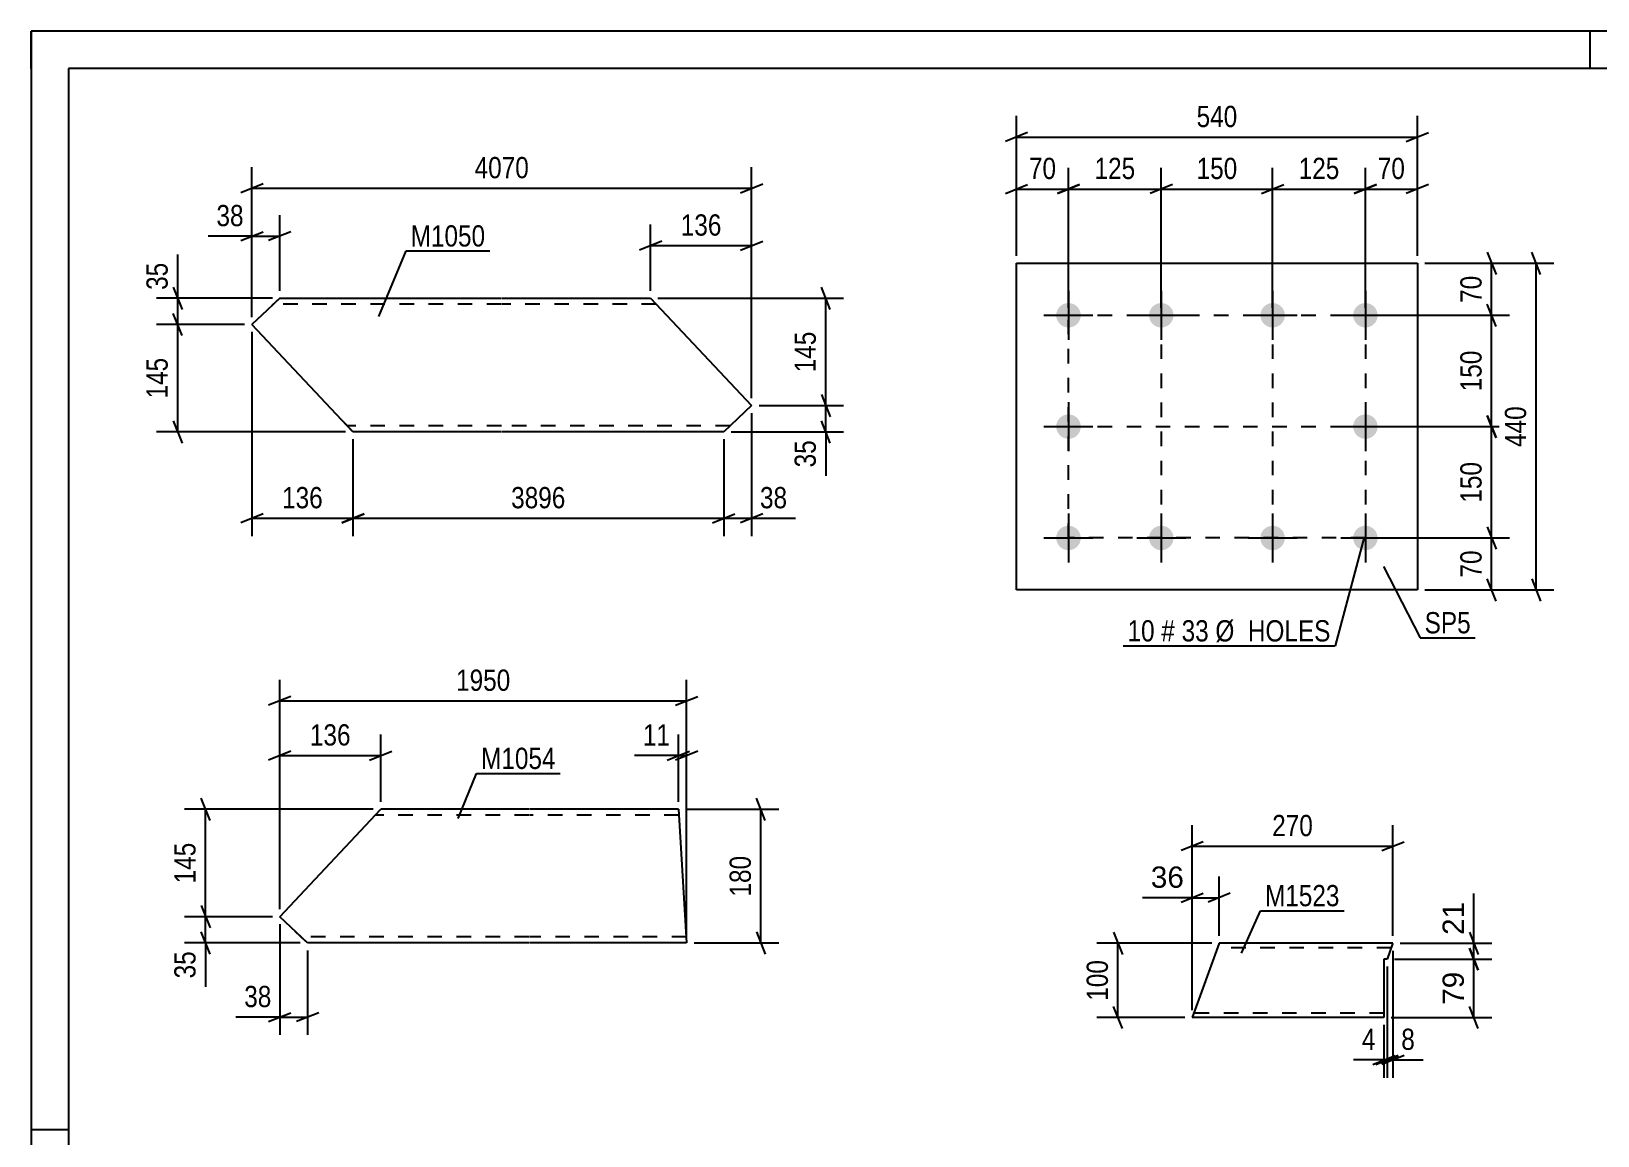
# Model space of a CAD drawing. Header units: millimetres. Extents: x 0 to 420, y 0 to 297.
# Drawn here: x 0 to 211, y 148.2 to 297 of the extents above; entities that cross this region are included whole.
import ezdxf

# ---------------------------------------------------------------- set-up
doc = ezdxf.new("R2010")
doc.units = ezdxf.units.MM
doc.linetypes.add('DXK_LINE_DOT2', pattern=[3.9198, 1.9599, -1.9599])
doc.styles.add('Arial', font='ARIAL.TTF', dxfattribs={"height": 0.2})
doc.styles.add('Arial Narrow', font='ARIALN.TTF', dxfattribs={"height": 0.2})

# ---------------------------------------------------------------- blocks, each defined once
blk = doc.blocks.new('Unknown-348431571-1163')
at = {"color": 5, "linetype": 'Continuous'}
for p, q in [((420, 297), (0, 297)), ((0, 297), (0, 0)), ((0, 292), (0, 297)), ((210, 292), (210, 297)), ((415, 292), (5, 292)), ((5, 292), (5, 5)), ((5, 149), (0, 149))]:
    blk.add_line(p, q, dxfattribs=at)
blk = doc.blocks.new('Part-348431571-19611 - 19609')
at = {"color": 2, "linetype": 'Continuous'}
for p, q in [((33.47, 261.04), (31.77, 259.44)), ((33.47, 261.04), (63.32, 261.04)), ((63.42, 261.04), (83.42, 261.04)), ((83.42, 261.04), (97.03, 246.58)), ((31.77, 259.44), (29.72, 257.51)), ((41.82, 244.64), (29.72, 257.51)), ((97.03, 246.58), (93.27, 243.04)), ((43.32, 243.04), (41.82, 244.64)), ((63.32, 243.04), (43.32, 243.04)), ((93.27, 243.04), (63.42, 243.04))]:
    blk.add_line(p, q, dxfattribs=at)
at = {"color": 7, "linetype": 'DXK_LINE_DOT2'}
for p, q in [((33.47, 261.04), (32.42, 260.06)), ((63.32, 260.24), (32.62, 260.24)), ((84.18, 260.24), (63.42, 260.24)), ((43.21, 243.17), (41.82, 244.64)), ((63.32, 243.84), (42.57, 243.84)), ((94.13, 243.84), (63.42, 243.84))]:
    blk.add_line(p, q, dxfattribs=at)
blk = doc.blocks.new('Part-348431571-19620 - 19619')
at = {"color": 2, "linetype": 'Continuous'}
for p, q in [((33.47, 177.73), (47.07, 192.2)), ((67.07, 192.2), (47.07, 192.2)), ((87.17, 192.2), (67.17, 192.2)), ((87.17, 192.2), (88.28, 174.2)), ((37.22, 174.2), (33.47, 177.73)), ((67.07, 174.2), (37.22, 174.2)), ((88.28, 174.2), (67.17, 174.2))]:
    blk.add_line(p, q, dxfattribs=at)
at = {"color": 7, "linetype": 'DXK_LINE_DOT2'}
for p, q in [((67.07, 191.4), (46.32, 191.4)), ((87.22, 191.4), (67.17, 191.4)), ((35.52, 175.8), (37.22, 174.2)), ((67.07, 175), (36.37, 175)), ((88.23, 175), (67.17, 175)), ((88.23, 175), (88.23, 175.06))]:
    blk.add_line(p, q, dxfattribs=at)
blk = doc.blocks.new('Part-348431571-19719 - 19718')
at = {"color": 2, "linetype": 'Continuous'}
for p, q in [((132.72, 221.75), (132.72, 265.75)), ((132.72, 265.75), (186.72, 265.75)), ((186.72, 265.75), (186.72, 221.75)), ((186.72, 221.75), (132.72, 221.75))]:
    blk.add_line(p, q, dxfattribs=at)
blk = doc.blocks.new('Bolt-348431571-19720 - 19718')
at = {"linetype": 'Continuous'}
for points in [[(139.72, 260.4, -1), (139.72, 257.1, -1)], [(152.22, 260.4, -1), (152.22, 257.1, -1)], [(167.22, 260.4, -1), (167.22, 257.1, -1)], [(179.72, 260.4, -1), (179.72, 257.1, -1)], [(139.72, 245.4, -1), (139.72, 242.1, -1)], [(179.72, 245.4, -1), (179.72, 242.1, -1)], [(139.72, 230.4, -1), (139.72, 227.1, -1)], [(152.22, 230.4, -1), (152.22, 227.1, -1)], [(167.22, 230.4, -1), (167.22, 227.1, -1)], [(179.72, 230.4, -1), (179.72, 227.1, -1)]]:
    blk.add_hatch(color=1, dxfattribs=at).paths.add_polyline_path(points)
at = {"color": 1, "linetype": 'Continuous'}
for p, q in [((139.72, 262.05), (139.72, 255.45)), ((152.22, 262.05), (152.22, 255.45)), ((167.22, 262.05), (167.22, 255.45)), ((179.72, 262.05), (179.72, 255.45)), ((136.42, 258.75), (143.02, 258.75)), ((148.92, 258.75), (155.52, 258.75)), ((163.92, 258.75), (170.52, 258.75)), ((176.42, 258.75), (183.02, 258.75)), ((139.72, 247.05), (139.72, 240.45)), ((179.72, 247.05), (179.72, 240.45)), ((136.42, 243.75), (143.02, 243.75)), ((176.42, 243.75), (183.02, 243.75)), ((139.72, 232.05), (139.72, 225.45)), ((152.22, 232.05), (152.22, 225.45)), ((167.22, 232.05), (167.22, 225.45)), ((179.72, 232.05), (179.72, 225.45)), ((136.42, 228.75), (143.02, 228.75)), ((148.92, 228.75), (155.52, 228.75)), ((163.92, 228.75), (170.52, 228.75)), ((176.42, 228.75), (183.02, 228.75))]:
    blk.add_line(p, q, dxfattribs=at)
blk = doc.blocks.new('Part-348431571-19808 - 19807')
at = {"color": 2, "linetype": 'Continuous'}
for p, q in [((160.02, 174.15), (156.38, 164.15)), ((183.42, 174.15), (160.02, 174.15)), ((183.39, 174.06), (182.64, 172.01)), ((183.42, 174.15), (183.39, 174.06)), ((182.64, 172.01), (182.21, 172.01)), ((182.21, 172.01), (182.21, 164.15)), ((182.21, 164.15), (156.38, 164.15))]:
    blk.add_line(p, q, dxfattribs=at)
at = {"color": 7, "linetype": 'DXK_LINE_DOT2'}
for p, q in [((183.2, 173.55), (159.8, 173.55)), ((156.6, 164.75), (156.61, 164.8)), ((182.21, 164.75), (156.6, 164.75))]:
    blk.add_line(p, q, dxfattribs=at)
blk = doc.blocks.new('Rectangle-348431571-21587 - 19718')
at = {"color": 1, "linetype": 'DXK_LINE_DOT2'}
blk.add_lwpolyline([(139.72, 258.75), (179.72, 258.75), (179.72, 228.75), (139.72, 228.75), (139.72, 258.75)], close=True, dxfattribs=at)
blk = doc.blocks.new('Line-348431571-21617 - 19718')
at = {"color": 1, "linetype": 'DXK_LINE_DOT2'}
blk.add_line((139.72, 243.75), (179.72, 243.75), dxfattribs=at)
blk = doc.blocks.new('Line-348431571-21624 - 19718')
at = {"color": 1, "linetype": 'DXK_LINE_DOT2'}
blk.add_line((152.22, 258.75), (152.22, 228.75), dxfattribs=at)
blk = doc.blocks.new('Line-348431571-21631 - 19718')
at = {"color": 1, "linetype": 'DXK_LINE_DOT2'}
blk.add_line((167.22, 258.75), (167.22, 228.75), dxfattribs=at)
blk = doc.blocks.new('StraightDimension-348431571-19889 - 19609')
at = {"color": 7, "linetype": 'Continuous'}
for p, q in [((106.43, 248.08), (107.63, 245.08)), ((98.03, 246.58), (109.43, 246.58)), ((107.03, 243.04), (107.03, 246.58)), ((94.27, 243.04), (109.43, 243.04)), ((107.63, 241.54), (106.43, 244.54))]:
    blk.add_line(p, q, dxfattribs=at)
at = {"color": 0}
blk.add_wipeout([(106.28, 242.52), (102.08, 242.52), (102.08, 237.66), (106.28, 237.66)], dxfattribs=at)
at = {"color": 7, "linetype": 'Continuous'}
blk.add_line((107.03, 243.04), (107.03, 237.14), dxfattribs=at)
blk.add_line((107.03, 243.04), (107.03, 237.14), dxfattribs=at)
at = {"color": 3, "style": 'Arial Narrow'}
blk.add_text('35', height=2.863, rotation=90.0002, dxfattribs=at).set_placement((105.68, 238.26))
blk = doc.blocks.new('StraightDimension-348431571-19881 - 19609')
at = {"color": 7, "linetype": 'Continuous'}
for p, q in [((28.72, 257.51), (16.87, 257.51)), ((20.32, 256.01), (19.12, 259.01)), ((19.72, 243.04), (19.72, 257.51)), ((42.32, 243.04), (16.87, 243.04)), ((19.12, 244.54), (20.32, 241.54))]:
    blk.add_line(p, q, dxfattribs=at)
at = {"color": 0}
blk.add_wipeout([(18.97, 253.62), (14.77, 253.62), (14.77, 246.94), (18.97, 246.94)], dxfattribs=at)
at = {"color": 3, "style": 'Arial Narrow'}
blk.add_text('145', height=2.863, rotation=90.0002, dxfattribs=at).set_placement((18.37, 247.54))
blk = doc.blocks.new('StraightDimension-348431571-19876 - 19609')
at = {"color": 7, "linetype": 'Continuous'}
for p, q in [((29.72, 258.51), (29.72, 272.25)), ((33.47, 262.04), (33.47, 272.25)), ((28.22, 268.8), (31.22, 270)), ((29.72, 269.4), (33.47, 269.4)), ((34.97, 270), (31.97, 268.8))]:
    blk.add_line(p, q, dxfattribs=at)
at = {"color": 0}
blk.add_wipeout([(29.19, 270.15), (29.19, 274.35), (24.34, 274.35), (24.34, 270.15)], dxfattribs=at)
at = {"color": 7, "linetype": 'Continuous'}
blk.add_line((29.72, 269.4), (23.81, 269.4), dxfattribs=at)
blk.add_line((29.72, 269.4), (23.81, 269.4), dxfattribs=at)
at = {"color": 3, "style": 'Arial Narrow'}
blk.add_text('38', height=2.863, dxfattribs=at).set_placement((24.94, 270.75))
blk = doc.blocks.new('StraightDimension-348431571-19888 - 19609')
at = {"color": 7, "linetype": 'Continuous'}
for p, q in [((107.63, 259.54), (106.43, 262.54)), ((84.42, 261.04), (109.43, 261.04)), ((107.03, 246.58), (107.03, 261.04)), ((106.43, 248.08), (107.63, 245.08)), ((98.03, 246.58), (109.43, 246.58))]:
    blk.add_line(p, q, dxfattribs=at)
at = {"color": 0}
blk.add_wipeout([(106.28, 257.15), (102.08, 257.15), (102.08, 250.47), (106.28, 250.47)], dxfattribs=at)
at = {"color": 3, "style": 'Arial Narrow'}
blk.add_text('145', height=2.863, rotation=90.0002, dxfattribs=at).set_placement((105.68, 251.07))
blk = doc.blocks.new('StraightDimension-348431571-22490 - 19609')
at = {"color": 7, "linetype": 'Continuous'}
for p, q in [((43.32, 242.04), (43.32, 229)), ((93.27, 242.04), (93.27, 229)), ((44.82, 232), (41.82, 230.8)), ((43.32, 231.4), (93.27, 231.4)), ((91.77, 230.8), (94.77, 232))]:
    blk.add_line(p, q, dxfattribs=at)
at = {"color": 0}
blk.add_wipeout([(72.56, 232.15), (72.56, 236.35), (64.04, 236.35), (64.04, 232.15)], dxfattribs=at)
at = {"color": 3, "style": 'Arial Narrow'}
blk.add_text('3896', height=2.863, dxfattribs=at).set_placement((64.64, 232.75))
blk = doc.blocks.new('StraightDimension-348431571-19880 - 19609')
at = {"color": 7, "linetype": 'Continuous'}
for p, q in [((19.12, 262.54), (20.32, 259.54)), ((32.47, 261.04), (16.87, 261.04)), ((19.72, 257.51), (19.72, 261.04)), ((28.72, 257.51), (16.87, 257.51)), ((20.32, 256.01), (19.12, 259.01))]:
    blk.add_line(p, q, dxfattribs=at)
at = {"color": 0}
blk.add_wipeout([(18.97, 266.43), (14.77, 266.43), (14.77, 261.57), (18.97, 261.57)], dxfattribs=at)
at = {"color": 7, "linetype": 'Continuous'}
blk.add_line((19.72, 261.04), (19.72, 266.95), dxfattribs=at)
blk.add_line((19.72, 261.04), (19.72, 266.95), dxfattribs=at)
at = {"color": 3, "style": 'Arial Narrow'}
blk.add_text('35', height=2.863, rotation=90.0002, dxfattribs=at).set_placement((18.37, 262.17))
blk = doc.blocks.new('StraightDimension-348431571-19872 - 19609')
at = {"color": 7, "linetype": 'Continuous'}
for p, q in [((83.42, 262.04), (83.42, 270.98)), ((97.03, 247.58), (97.03, 270.98)), ((84.92, 268.73), (81.92, 267.53)), ((83.42, 268.13), (97.03, 268.13)), ((95.53, 267.53), (98.53, 268.73))]:
    blk.add_line(p, q, dxfattribs=at)
at = {"color": 0}
blk.add_wipeout([(93.57, 268.88), (93.57, 273.08), (86.89, 273.08), (86.89, 268.88)], dxfattribs=at)
at = {"color": 3, "style": 'Arial Narrow'}
blk.add_text('136', height=2.863, dxfattribs=at).set_placement((87.49, 269.48))
blk = doc.blocks.new('StraightDimension-348431571-19896 - 19609')
at = {"color": 7, "linetype": 'Continuous'}
for p, q in [((29.72, 258.51), (29.72, 278.71)), ((97.03, 247.58), (97.03, 278.71)), ((31.22, 276.46), (28.22, 275.26)), ((95.53, 275.26), (98.53, 276.46)), ((29.72, 275.86), (97.03, 275.86))]:
    blk.add_line(p, q, dxfattribs=at)
at = {"color": 0}
blk.add_wipeout([(67.63, 276.61), (67.63, 280.81), (59.12, 280.81), (59.12, 276.61)], dxfattribs=at)
at = {"color": 3, "style": 'Arial Narrow'}
blk.add_text('4070', height=2.863, dxfattribs=at).set_placement((59.72, 277.21))
blk = doc.blocks.new('StraightDimension-348431571-22489 - 19609')
at = {"color": 7, "linetype": 'Continuous'}
for p, q in [((97.03, 245.58), (97.03, 229)), ((93.27, 242.04), (93.27, 229)), ((91.77, 230.8), (94.77, 232)), ((93.27, 231.4), (97.03, 231.4)), ((98.53, 232), (95.53, 230.8))]:
    blk.add_line(p, q, dxfattribs=at)
at = {"color": 0}
blk.add_wipeout([(102.41, 232.15), (102.41, 236.35), (97.56, 236.35), (97.56, 232.15)], dxfattribs=at)
at = {"color": 7, "linetype": 'Continuous'}
blk.add_line((97.03, 231.4), (102.94, 231.4), dxfattribs=at)
blk.add_line((97.03, 231.4), (102.94, 231.4), dxfattribs=at)
at = {"color": 3, "style": 'Arial Narrow'}
blk.add_text('38', height=2.863, dxfattribs=at).set_placement((98.16, 232.75))
blk = doc.blocks.new('StraightDimension-348431571-22491 - 19609')
at = {"color": 7, "linetype": 'Continuous'}
for p, q in [((29.72, 256.51), (29.72, 229)), ((43.32, 242.04), (43.32, 229)), ((31.22, 232), (28.22, 230.8)), ((29.72, 231.4), (43.32, 231.4)), ((41.82, 230.8), (44.82, 232))]:
    blk.add_line(p, q, dxfattribs=at)
at = {"color": 0}
blk.add_wipeout([(39.86, 232.15), (39.86, 236.35), (33.18, 236.35), (33.18, 232.15)], dxfattribs=at)
at = {"color": 3, "style": 'Arial Narrow'}
blk.add_text('136', height=2.863, dxfattribs=at).set_placement((33.78, 232.75))
blk = doc.blocks.new('StraightDimension-348431571-19908 - 19619')
at = {"color": 7, "linetype": 'Continuous'}
for p, q in [((33.47, 176.73), (33.47, 161.8)), ((37.22, 173.2), (37.22, 161.8)), ((31.97, 163.6), (34.97, 164.8)), ((38.72, 164.8), (35.72, 163.6)), ((33.47, 164.2), (37.22, 164.2))]:
    blk.add_line(p, q, dxfattribs=at)
at = {"color": 0}
blk.add_wipeout([(32.94, 164.95), (32.94, 169.15), (28.08, 169.15), (28.08, 164.95)], dxfattribs=at)
at = {"color": 7, "linetype": 'Continuous'}
blk.add_line((33.47, 164.2), (27.56, 164.2), dxfattribs=at)
blk.add_line((33.47, 164.2), (27.56, 164.2), dxfattribs=at)
at = {"color": 3, "style": 'Arial Narrow'}
blk.add_text('38', height=2.863, dxfattribs=at).set_placement((28.68, 165.55))
blk = doc.blocks.new('StraightDimension-348431571-19900 - 19619')
at = {"color": 7, "linetype": 'Continuous'}
for p, q in [((87.17, 193.2), (87.17, 202.29)), ((88.28, 175.2), (88.28, 202.29)), ((85.67, 198.84), (88.67, 200.04)), ((89.78, 200.04), (86.78, 198.84)), ((87.17, 199.44), (88.28, 199.44))]:
    blk.add_line(p, q, dxfattribs=at)
at = {"color": 0}
blk.add_wipeout([(86.65, 200.19), (86.65, 204.39), (81.79, 204.39), (81.79, 200.19)], dxfattribs=at)
at = {"color": 7, "linetype": 'Continuous'}
blk.add_line((87.17, 199.44), (81.27, 199.44), dxfattribs=at)
blk.add_line((87.17, 199.44), (81.27, 199.44), dxfattribs=at)
at = {"color": 3, "style": 'Arial Narrow'}
blk.add_text('11', height=2.863, dxfattribs=at).set_placement((82.39, 200.79))
blk = doc.blocks.new('StraightDimension-348431571-19920 - 19619')
at = {"color": 7, "linetype": 'Continuous'}
for p, q in [((88.17, 192.2), (100.68, 192.2)), ((98.88, 190.7), (97.68, 193.7)), ((98.28, 174.2), (98.28, 192.2)), ((97.68, 175.7), (98.88, 172.7)), ((89.28, 174.2), (100.68, 174.2))]:
    blk.add_line(p, q, dxfattribs=at)
at = {"color": 0}
blk.add_wipeout([(97.53, 186.54), (93.33, 186.54), (93.33, 179.85), (97.53, 179.85)], dxfattribs=at)
at = {"color": 3, "style": 'Arial Narrow'}
blk.add_text('180', height=2.863, rotation=90.0002, dxfattribs=at).set_placement((96.93, 180.45))
blk = doc.blocks.new('StraightDimension-348431571-19912 - 19619')
at = {"color": 7, "linetype": 'Continuous'}
for p, q in [((46.07, 192.2), (20.62, 192.2)), ((24.07, 190.7), (22.87, 193.7)), ((23.47, 177.73), (23.47, 192.2)), ((32.47, 177.73), (20.62, 177.73)), ((22.87, 179.23), (24.07, 176.23))]:
    blk.add_line(p, q, dxfattribs=at)
at = {"color": 0}
blk.add_wipeout([(22.72, 188.31), (18.52, 188.31), (18.52, 181.62), (22.72, 181.62)], dxfattribs=at)
at = {"color": 3, "style": 'Arial Narrow'}
blk.add_text('145', height=2.863, rotation=90.0002, dxfattribs=at).set_placement((22.12, 182.22))
blk = doc.blocks.new('StraightDimension-348431571-19904 - 19619')
at = {"color": 7, "linetype": 'Continuous'}
for p, q in [((33.47, 178.73), (33.47, 202.29)), ((47.07, 193.2), (47.07, 202.29)), ((34.97, 200.04), (31.97, 198.84)), ((33.47, 199.44), (47.07, 199.44)), ((45.57, 198.84), (48.57, 200.04))]:
    blk.add_line(p, q, dxfattribs=at)
at = {"color": 0}
blk.add_wipeout([(43.61, 200.19), (43.61, 204.39), (36.93, 204.39), (36.93, 200.19)], dxfattribs=at)
at = {"color": 3, "style": 'Arial Narrow'}
blk.add_text('136', height=2.863, dxfattribs=at).set_placement((37.53, 200.79))
blk = doc.blocks.new('StraightDimension-348431571-19913 - 19619')
at = {"color": 7, "linetype": 'Continuous'}
for p, q in [((32.47, 177.73), (20.62, 177.73)), ((22.87, 179.23), (24.07, 176.23)), ((23.47, 174.2), (23.47, 177.73)), ((24.07, 172.7), (22.87, 175.7)), ((36.22, 174.2), (20.62, 174.2))]:
    blk.add_line(p, q, dxfattribs=at)
at = {"color": 0}
blk.add_wipeout([(22.72, 173.67), (18.52, 173.67), (18.52, 168.82), (22.72, 168.82)], dxfattribs=at)
at = {"color": 7, "linetype": 'Continuous'}
blk.add_line((23.47, 174.2), (23.47, 168.29), dxfattribs=at)
blk.add_line((23.47, 174.2), (23.47, 168.29), dxfattribs=at)
at = {"color": 3, "style": 'Arial Narrow'}
blk.add_text('35', height=2.863, rotation=90.0002, dxfattribs=at).set_placement((22.12, 169.42))
blk = doc.blocks.new('StraightDimension-348431571-19926 - 19619')
at = {"color": 7, "linetype": 'Continuous'}
for p, q in [((33.47, 178.73), (33.47, 209.66)), ((88.28, 175.2), (88.28, 209.66)), ((34.97, 207.41), (31.97, 206.21)), ((33.47, 206.81), (88.28, 206.81)), ((86.78, 206.21), (89.78, 207.41))]:
    blk.add_line(p, q, dxfattribs=at)
at = {"color": 0}
blk.add_wipeout([(65.13, 207.56), (65.13, 211.76), (56.62, 211.76), (56.62, 207.56)], dxfattribs=at)
at = {"color": 3, "style": 'Arial Narrow'}
blk.add_text('1950', height=2.863, dxfattribs=at).set_placement((57.22, 208.16))
blk = doc.blocks.new('StraightDimension-348431571-20024 - 19718')
at = {"color": 7, "linetype": 'Continuous'}
for p, q in [((196.12, 267.25), (197.32, 264.25)), ((187.72, 265.75), (199.12, 265.75)), ((196.72, 258.75), (196.72, 265.75)), ((197.32, 257.25), (196.12, 260.25)), ((180.72, 258.75), (199.12, 258.75))]:
    blk.add_line(p, q, dxfattribs=at)
at = {"color": 0}
blk.add_wipeout([(195.97, 264.68), (191.77, 264.68), (191.77, 259.82), (195.97, 259.82)], dxfattribs=at)
at = {"color": 3, "style": 'Arial Narrow'}
blk.add_text('70', height=2.863, rotation=90.0002, dxfattribs=at).set_placement((195.37, 260.42))
blk = doc.blocks.new('StraightDimension-348431571-20025 - 19718')
at = {"color": 7, "linetype": 'Continuous'}
for p, q in [((197.32, 257.25), (196.12, 260.25)), ((180.72, 258.75), (199.12, 258.75)), ((196.72, 243.75), (196.72, 258.75)), ((196.12, 245.25), (197.32, 242.25)), ((180.72, 243.75), (199.12, 243.75))]:
    blk.add_line(p, q, dxfattribs=at)
at = {"color": 0}
blk.add_wipeout([(195.97, 254.59), (191.77, 254.59), (191.77, 247.91), (195.97, 247.91)], dxfattribs=at)
at = {"color": 3, "style": 'Arial Narrow'}
blk.add_text('150', height=2.863, rotation=90.0002, dxfattribs=at).set_placement((195.37, 248.51))
blk = doc.blocks.new('StraightDimension-348431571-20026 - 19718')
at = {"color": 7, "linetype": 'Continuous'}
for p, q in [((197.32, 242.25), (196.12, 245.25)), ((180.72, 243.75), (199.12, 243.75)), ((196.72, 228.75), (196.72, 243.75)), ((196.12, 230.25), (197.32, 227.25)), ((180.72, 228.75), (199.12, 228.75))]:
    blk.add_line(p, q, dxfattribs=at)
at = {"color": 0}
blk.add_wipeout([(195.97, 239.59), (191.77, 239.59), (191.77, 232.91), (195.97, 232.91)], dxfattribs=at)
at = {"color": 3, "style": 'Arial Narrow'}
blk.add_text('150', height=2.863, rotation=90.0002, dxfattribs=at).set_placement((195.37, 233.51))
blk = doc.blocks.new('StraightDimension-348431571-20027 - 19718')
at = {"color": 7, "linetype": 'Continuous'}
for p, q in [((196.12, 230.25), (197.32, 227.25)), ((180.72, 228.75), (199.12, 228.75)), ((196.72, 221.75), (196.72, 228.75)), ((187.72, 221.75), (199.12, 221.75)), ((197.32, 220.25), (196.12, 223.25))]:
    blk.add_line(p, q, dxfattribs=at)
at = {"color": 0}
blk.add_wipeout([(195.97, 227.68), (191.77, 227.68), (191.77, 222.82), (195.97, 222.82)], dxfattribs=at)
at = {"color": 3, "style": 'Arial Narrow'}
blk.add_text('70', height=2.863, rotation=90.0002, dxfattribs=at).set_placement((195.37, 223.42))
blk = doc.blocks.new('StraightDimension-348431571-20040 - 19718')
at = {"color": 7, "linetype": 'Continuous'}
for p, q in [((203.32, 264.25), (202.12, 267.25)), ((187.72, 265.75), (205.12, 265.75)), ((202.72, 221.75), (202.72, 265.75)), ((187.72, 221.75), (205.12, 221.75)), ((202.12, 223.25), (203.32, 220.25))]:
    blk.add_line(p, q, dxfattribs=at)
at = {"color": 0}
blk.add_wipeout([(201.97, 247.09), (197.77, 247.09), (197.77, 240.41), (201.97, 240.41)], dxfattribs=at)
at = {"color": 3, "style": 'Arial Narrow'}
blk.add_text('440', height=2.863, rotation=90.0002, dxfattribs=at).set_placement((201.37, 241.01))
blk = doc.blocks.new('StraightDimension-348431571-20044 - 19718')
at = {"color": 7, "linetype": 'Continuous'}
for p, q in [((179.72, 259.75), (179.72, 278.6)), ((186.72, 266.75), (186.72, 278.6)), ((178.22, 275.15), (181.22, 276.35)), ((179.72, 275.75), (186.72, 275.75)), ((188.22, 276.35), (185.22, 275.15))]:
    blk.add_line(p, q, dxfattribs=at)
at = {"color": 0}
blk.add_wipeout([(185.65, 276.5), (185.65, 280.7), (180.79, 280.7), (180.79, 276.5)], dxfattribs=at)
at = {"color": 3, "style": 'Arial Narrow'}
blk.add_text('70', height=2.863, dxfattribs=at).set_placement((181.39, 277.1))
blk = doc.blocks.new('StraightDimension-348431571-20045 - 19718')
at = {"color": 7, "linetype": 'Continuous'}
for p, q in [((167.22, 259.75), (167.22, 278.6)), ((179.72, 259.75), (179.72, 278.6)), ((165.72, 275.15), (168.72, 276.35)), ((167.22, 275.75), (179.72, 275.75)), ((181.22, 276.35), (178.22, 275.15))]:
    blk.add_line(p, q, dxfattribs=at)
at = {"color": 0}
blk.add_wipeout([(176.81, 276.5), (176.81, 280.7), (170.13, 280.7), (170.13, 276.5)], dxfattribs=at)
at = {"color": 3, "style": 'Arial Narrow'}
blk.add_text('125', height=2.863, dxfattribs=at).set_placement((170.73, 277.1))
blk = doc.blocks.new('StraightDimension-348431571-20046 - 19718')
at = {"color": 7, "linetype": 'Continuous'}
for p, q in [((152.22, 259.75), (152.22, 278.6)), ((167.22, 259.75), (167.22, 278.6)), ((153.72, 276.35), (150.72, 275.15)), ((152.22, 275.75), (167.22, 275.75)), ((165.72, 275.15), (168.72, 276.35))]:
    blk.add_line(p, q, dxfattribs=at)
at = {"color": 0}
blk.add_wipeout([(163.06, 276.5), (163.06, 280.7), (156.38, 280.7), (156.38, 276.5)], dxfattribs=at)
at = {"color": 3, "style": 'Arial Narrow'}
blk.add_text('150', height=2.863, dxfattribs=at).set_placement((156.98, 277.1))
blk = doc.blocks.new('StraightDimension-348431571-20047 - 19718')
at = {"color": 7, "linetype": 'Continuous'}
for p, q in [((139.72, 259.75), (139.72, 278.6)), ((152.22, 259.75), (152.22, 278.6)), ((138.22, 275.15), (141.22, 276.35)), ((139.72, 275.75), (152.22, 275.75)), ((153.72, 276.35), (150.72, 275.15))]:
    blk.add_line(p, q, dxfattribs=at)
at = {"color": 0}
blk.add_wipeout([(149.31, 276.5), (149.31, 280.7), (142.63, 280.7), (142.63, 276.5)], dxfattribs=at)
at = {"color": 3, "style": 'Arial Narrow'}
blk.add_text('125', height=2.863, dxfattribs=at).set_placement((143.23, 277.1))
blk = doc.blocks.new('StraightDimension-348431571-20048 - 19718')
at = {"color": 7, "linetype": 'Continuous'}
for p, q in [((132.72, 266.75), (132.72, 278.6)), ((139.72, 259.75), (139.72, 278.6)), ((131.22, 275.15), (134.22, 276.35)), ((132.72, 275.75), (139.72, 275.75)), ((141.22, 276.35), (138.22, 275.15))]:
    blk.add_line(p, q, dxfattribs=at)
at = {"color": 0}
blk.add_wipeout([(138.65, 276.5), (138.65, 280.7), (133.79, 280.7), (133.79, 276.5)], dxfattribs=at)
at = {"color": 3, "style": 'Arial Narrow'}
blk.add_text('70', height=2.863, dxfattribs=at).set_placement((134.39, 277.1))
blk = doc.blocks.new('StraightDimension-348431571-20064 - 19718')
at = {"color": 7, "linetype": 'Continuous'}
for p, q in [((132.72, 266.75), (132.72, 285.6)), ((186.72, 266.75), (186.72, 285.6)), ((134.22, 283.35), (131.22, 282.15)), ((185.22, 282.15), (188.22, 283.35)), ((132.72, 282.75), (186.72, 282.75))]:
    blk.add_line(p, q, dxfattribs=at)
at = {"color": 0}
blk.add_wipeout([(163.06, 283.5), (163.06, 287.7), (156.38, 287.7), (156.38, 283.5)], dxfattribs=at)
at = {"color": 3, "style": 'Arial Narrow'}
blk.add_text('540', height=2.863, dxfattribs=at).set_placement((156.98, 284.1))
blk = doc.blocks.new('StraightDimension-348431571-21712 - 19807')
at = {"color": 7, "linetype": 'Continuous'}
for p, q in [((193.73, 175.65), (194.93, 172.65)), ((184.42, 174.15), (196.73, 174.15)), ((194.93, 170.51), (193.73, 173.51)), ((194.33, 172.01), (194.33, 174.15)), ((183.64, 172.01), (196.73, 172.01))]:
    blk.add_line(p, q, dxfattribs=at)
at = {"color": 0}
blk.add_wipeout([(193.58, 180.32), (189.38, 180.32), (189.38, 174.68), (193.58, 174.68)], dxfattribs=at)
at = {"color": 7, "linetype": 'Continuous'}
blk.add_line((194.33, 174.15), (194.33, 180.85), dxfattribs=at)
blk.add_line((194.33, 174.15), (194.33, 180.85), dxfattribs=at)
at = {"color": 3, "style": 'Arial'}
blk.add_text('21', height=2.865, rotation=90.0002, dxfattribs=at).set_placement((192.98, 175.28))
blk = doc.blocks.new('StraightDimension-348431571-20181 - 19807')
at = {"color": 7, "linetype": 'Continuous'}
for p, q in [((145.78, 175.65), (146.98, 172.65)), ((159.02, 174.15), (143.53, 174.15)), ((146.38, 164.15), (146.38, 174.15)), ((146.98, 162.65), (145.78, 165.65)), ((155.38, 164.15), (143.53, 164.15))]:
    blk.add_line(p, q, dxfattribs=at)
at = {"color": 0}
blk.add_wipeout([(145.63, 172.49), (141.43, 172.49), (141.43, 165.81), (145.63, 165.81)], dxfattribs=at)
at = {"color": 3, "style": 'Arial Narrow'}
blk.add_text('100', height=2.863, rotation=90.0002, dxfattribs=at).set_placement((145.03, 166.41))
blk = doc.blocks.new('StraightDimension-348431571-21713 - 19807')
at = {"color": 7, "linetype": 'Continuous'}
for p, q in [((193.73, 173.51), (194.93, 170.51)), ((183.64, 172.01), (196.73, 172.01)), ((194.33, 164.15), (194.33, 172.01)), ((194.93, 162.65), (193.73, 165.65)), ((183.21, 164.15), (196.73, 164.15))]:
    blk.add_line(p, q, dxfattribs=at)
at = {"color": 0}
blk.add_wipeout([(193.58, 170.91), (189.38, 170.91), (189.38, 165.26), (193.58, 165.26)], dxfattribs=at)
at = {"color": 3, "style": 'Arial'}
blk.add_text('79', height=2.865, rotation=90.0002, dxfattribs=at).set_placement((192.98, 165.86))
blk = doc.blocks.new('StraightDimension-348431571-21681 - 19807')
at = {"color": 7, "linetype": 'Continuous'}
for p, q in [((183.42, 173.15), (183.42, 156.04)), ((182.64, 171.01), (182.64, 156.04)), ((181.14, 157.84), (184.14, 159.04)), ((184.92, 159.04), (181.92, 157.84)), ((182.64, 158.44), (183.42, 158.44))]:
    blk.add_line(p, q, dxfattribs=at)
at = {"color": 0}
blk.add_wipeout([(186.98, 159.19), (186.98, 163.39), (183.95, 163.39), (183.95, 159.19)], dxfattribs=at)
at = {"color": 7, "linetype": 'Continuous'}
blk.add_line((183.42, 158.44), (187.5, 158.44), dxfattribs=at)
blk.add_line((183.42, 158.44), (187.5, 158.44), dxfattribs=at)
at = {"color": 3, "style": 'Arial Narrow'}
blk.add_text('8', height=2.86, dxfattribs=at).set_placement((184.55, 159.79))
blk = doc.blocks.new('StraightDimension-348431571-20207 - 19807')
at = {"color": 7, "linetype": 'Continuous'}
for p, q in [((156.38, 165.15), (156.38, 190.08)), ((183.42, 175.15), (183.42, 190.08)), ((157.88, 187.83), (154.88, 186.63)), ((181.92, 186.63), (184.92, 187.83)), ((156.38, 187.23), (183.42, 187.23))]:
    blk.add_line(p, q, dxfattribs=at)
at = {"color": 0}
blk.add_wipeout([(173.24, 187.98), (173.24, 192.18), (166.56, 192.18), (166.56, 187.98)], dxfattribs=at)
at = {"color": 3, "style": 'Arial Narrow'}
blk.add_text('270', height=2.863, dxfattribs=at).set_placement((167.16, 188.58))
blk = doc.blocks.new('StraightDimension-348431571-21682 - 19807')
at = {"color": 7, "linetype": 'Continuous'}
for p, q in [((182.64, 171.01), (182.64, 156.04)), ((182.21, 163.15), (182.21, 156.04)), ((180.71, 157.84), (183.71, 159.04)), ((184.14, 159.04), (181.14, 157.84)), ((182.21, 158.44), (182.64, 158.44))]:
    blk.add_line(p, q, dxfattribs=at)
at = {"color": 0}
blk.add_wipeout([(181.68, 159.19), (181.68, 163.39), (178.65, 163.39), (178.65, 159.19)], dxfattribs=at)
at = {"color": 7, "linetype": 'Continuous'}
blk.add_line((182.21, 158.44), (178.13, 158.44), dxfattribs=at)
blk.add_line((182.21, 158.44), (178.13, 158.44), dxfattribs=at)
at = {"color": 3, "style": 'Arial Narrow'}
blk.add_text('4', height=2.86, dxfattribs=at).set_placement((179.25, 159.79))
blk = doc.blocks.new('StraightDimension-348431571-21742 - 19807')
at = {"color": 7, "linetype": 'Continuous'}
for p, q in [((156.38, 165.15), (156.38, 183.13)), ((160.02, 175.15), (160.02, 183.13)), ((154.88, 179.68), (157.88, 180.88)), ((156.38, 180.28), (160.02, 180.28)), ((161.52, 180.88), (158.52, 179.68))]:
    blk.add_line(p, q, dxfattribs=at)
at = {"color": 0}
blk.add_wipeout([(155.85, 181.03), (155.85, 185.23), (150.21, 185.23), (150.21, 181.03)], dxfattribs=at)
at = {"color": 7, "linetype": 'Continuous'}
blk.add_line((156.38, 180.28), (149.68, 180.28), dxfattribs=at)
blk.add_line((156.38, 180.28), (149.68, 180.28), dxfattribs=at)
at = {"color": 3, "style": 'Arial'}
blk.add_text('36', height=2.865, dxfattribs=at).set_placement((150.81, 181.63))
blk = doc.blocks.new('Mark-348431571-20249 - 19609')
at = {"color": 0}
blk.add_wipeout([(61.15, 268.01), (61.15, 271.01), (51.1, 271.01), (51.1, 268.01)], dxfattribs=at)
blk.add_wipeout([(61.15, 268.01), (61.15, 271.01), (51.1, 271.01), (51.1, 268.01)], dxfattribs=at)
at = {"color": 30, "linetype": 'Continuous'}
for p, q in [((46.83, 258.58), (50.5, 267.41)), ((50.5, 267.41), (61.75, 267.41))]:
    blk.add_line(p, q, dxfattribs=at)
at = {"color": 3, "style": 'Arial Narrow'}
blk.add_text('M1050', height=2.863, dxfattribs=at).set_placement((51.1, 268.01))
blk = doc.blocks.new('Mark-348431571-20252 - 19619')
at = {"color": 0}
blk.add_wipeout([(70.64, 197.63), (70.64, 200.63), (60.59, 200.63), (60.59, 197.63)], dxfattribs=at)
blk.add_wipeout([(70.64, 197.63), (70.64, 200.63), (60.59, 200.63), (60.59, 197.63)], dxfattribs=at)
at = {"color": 30, "linetype": 'Continuous'}
for p, q in [((57.48, 190.96), (59.99, 197.03)), ((59.99, 197.03), (71.24, 197.03))]:
    blk.add_line(p, q, dxfattribs=at)
at = {"color": 3, "style": 'Arial Narrow'}
blk.add_text('M1054', height=2.863, dxfattribs=at).set_placement((60.59, 197.63))
blk = doc.blocks.new('Mark-348431571-20276 - 19718')
at = {"color": 0}
blk.add_wipeout([(193.91, 215.9), (193.91, 218.9), (187.7, 218.9), (187.7, 215.9)], dxfattribs=at)
blk.add_wipeout([(193.91, 215.9), (193.91, 218.9), (187.7, 218.9), (187.7, 215.9)], dxfattribs=at)
at = {"color": 30, "linetype": 'Continuous'}
for p, q in [((182.15, 224.92), (187.1, 215.3)), ((187.1, 215.3), (194.51, 215.3))]:
    blk.add_line(p, q, dxfattribs=at)
at = {"color": 3, "style": 'Arial Narrow'}
blk.add_text('SP5', height=2.863, dxfattribs=at).set_placement((187.7, 215.9))
blk = doc.blocks.new('Mark-348431571-20279 - 19718')
at = {"color": 0}
blk.add_wipeout([(151.33, 214.81), (151.33, 217.81), (147.67, 217.81), (147.67, 214.81)], dxfattribs=at)
blk.add_wipeout([(151.33, 214.81), (151.33, 217.81), (147.67, 217.81), (147.67, 214.81)], dxfattribs=at)
blk.add_wipeout([(154.06, 214.81), (154.06, 217.81), (152.23, 217.81), (152.23, 214.81)], dxfattribs=at)
blk.add_wipeout([(154.06, 214.81), (154.06, 217.81), (152.23, 217.81), (152.23, 214.81)], dxfattribs=at)
at = {"color": 3, "style": 'Arial Narrow'}
blk.add_text('10', height=2.863, dxfattribs=at).set_placement((147.67, 214.81))
at = {"color": 0}
blk.add_wipeout([(158.61, 214.81), (158.61, 217.81), (154.96, 217.81), (154.96, 214.81)], dxfattribs=at)
blk.add_wipeout([(158.61, 214.81), (158.61, 217.81), (154.96, 217.81), (154.96, 214.81)], dxfattribs=at)
at = {"color": 3, "style": 'Arial Narrow'}
blk.add_text('#', height=2.86, dxfattribs=at).set_placement((152.23, 214.81))
at = {"color": 0}
blk.add_wipeout([(175.04, 214.81), (175.04, 217.81), (159.51, 217.81), (159.51, 214.81)], dxfattribs=at)
blk.add_wipeout([(175.04, 214.81), (175.04, 217.81), (159.51, 217.81), (159.51, 214.81)], dxfattribs=at)
at = {"color": 7, "linetype": 'Continuous'}
for p in [(179.56, 228.88), (147.07, 214.21)]:
    blk.add_line(p, (175.64, 214.21), dxfattribs=at)
at = {"color": 3, "style": 'Arial Narrow'}
for s, p in [('33', (154.96, 214.81)), ('Ø  HOLES', (159.51, 214.81))]:
    blk.add_text(s, height=2.863, dxfattribs=at).set_placement(p)
blk = doc.blocks.new('Mark-348431571-20297 - 19807')
at = {"color": 0}
blk.add_wipeout([(176.24, 179.14), (176.24, 182.14), (166.19, 182.14), (166.19, 179.14)], dxfattribs=at)
blk.add_wipeout([(176.24, 179.14), (176.24, 182.14), (166.19, 182.14), (166.19, 179.14)], dxfattribs=at)
at = {"color": 30, "linetype": 'Continuous'}
for p, q in [((163.02, 172.82), (165.59, 178.54)), ((165.59, 178.54), (176.84, 178.54))]:
    blk.add_line(p, q, dxfattribs=at)
at = {"color": 3, "style": 'Arial Narrow'}
blk.add_text('M1523', height=2.863, dxfattribs=at).set_placement((166.19, 179.14))

msp = doc.modelspace()

# ---------------------------------------------------------------- block references
for name in ['Unknown-348431571-1163', 'Part-348431571-19719 - 19718', 'Bolt-348431571-19720 - 19718', 'Part-348431571-19611 - 19609', 'Rectangle-348431571-21587 - 19718', 'Line-348431571-21624 - 19718', 'Line-348431571-21631 - 19718', 'Line-348431571-21617 - 19718', 'Part-348431571-19620 - 19619', 'Part-348431571-19808 - 19807']:
    msp.add_blockref(name, (0, 0))

# ---------------------------------------------------------------- next in the draw order: block references
for name in ['StraightDimension-348431571-20024 - 19718', 'StraightDimension-348431571-19881 - 19609', 'StraightDimension-348431571-19889 - 19609', 'Mark-348431571-20279 - 19718', 'StraightDimension-348431571-19900 - 19619', 'StraightDimension-348431571-21712 - 19807', 'StraightDimension-348431571-19908 - 19619', 'StraightDimension-348431571-20181 - 19807']:
    msp.add_blockref(name, (0, 0))

# ---------------------------------------------------------------- next in the draw order: block references
for name in ['StraightDimension-348431571-19876 - 19609', 'StraightDimension-348431571-19888 - 19609', 'StraightDimension-348431571-20025 - 19718', 'StraightDimension-348431571-22490 - 19609', 'StraightDimension-348431571-19912 - 19619', 'StraightDimension-348431571-19920 - 19619', 'StraightDimension-348431571-21713 - 19807']:
    msp.add_blockref(name, (0, 0))

# ---------------------------------------------------------------- next in the draw order: block references
for name in ['StraightDimension-348431571-19872 - 19609', 'StraightDimension-348431571-19880 - 19609', 'StraightDimension-348431571-22489 - 19609', 'StraightDimension-348431571-20026 - 19718', 'StraightDimension-348431571-19904 - 19619', 'StraightDimension-348431571-21681 - 19807']:
    msp.add_blockref(name, (0, 0))

# ---------------------------------------------------------------- next in the draw order: block references
for name in ['StraightDimension-348431571-19896 - 19609', 'StraightDimension-348431571-20027 - 19718', 'StraightDimension-348431571-20207 - 19807', 'StraightDimension-348431571-19913 - 19619']:
    msp.add_blockref(name, (0, 0))

# ---------------------------------------------------------------- next in the draw order: block references
for name in ['Mark-348431571-20249 - 19609', 'StraightDimension-348431571-20040 - 19718', 'StraightDimension-348431571-22491 - 19609', 'StraightDimension-348431571-19926 - 19619', 'StraightDimension-348431571-21742 - 19807', 'Mark-348431571-20297 - 19807', 'StraightDimension-348431571-21682 - 19807']:
    msp.add_blockref(name, (0, 0))

# ---------------------------------------------------------------- next in the draw order: block references
for name in ['StraightDimension-348431571-20044 - 19718', 'Mark-348431571-20276 - 19718', 'Mark-348431571-20252 - 19619']:
    msp.add_blockref(name, (0, 0))

# ---------------------------------------------------------------- next in the draw order: block references
msp.add_blockref('StraightDimension-348431571-20045 - 19718', (0, 0))

# ---------------------------------------------------------------- next in the draw order: block references
msp.add_blockref('StraightDimension-348431571-20046 - 19718', (0, 0))

# ---------------------------------------------------------------- next in the draw order: block references
msp.add_blockref('StraightDimension-348431571-20047 - 19718', (0, 0))

# ---------------------------------------------------------------- next in the draw order: block references
msp.add_blockref('StraightDimension-348431571-20048 - 19718', (0, 0))

# ---------------------------------------------------------------- next in the draw order: block references
msp.add_blockref('StraightDimension-348431571-20064 - 19718', (0, 0))

doc.saveas('drawing.dxf')
